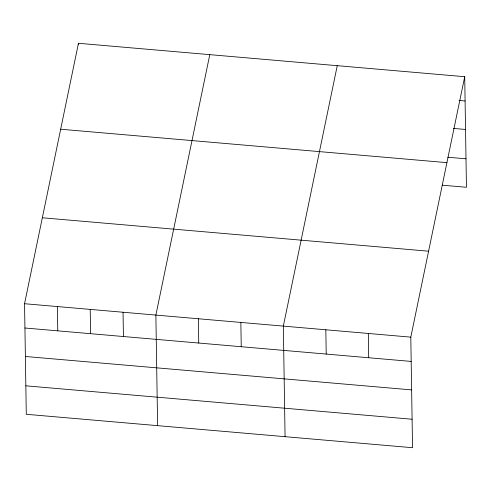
<?xml version="1.0" encoding="UTF-8"?>
<svg xmlns="http://www.w3.org/2000/svg" width="491" height="491" viewBox="0 0 491 491"><rect width="100%" height="100%" fill="white"/><g stroke="black" fill="none" stroke-linecap="round" stroke-linejoin="round"><path stroke-width="0.74" d="M464.713 76.706L410.801 337.139L412.544 447.712L26.287 414.294L24.55 303.72L78.456 43.288L464.713 76.706L466.45 187.28L442.17 185.181M209.786 54.648L155.874 315.081L157.611 425.66M337.249 65.677L283.338 326.11L285.075 436.689M459.024 100.465L465.094 100.986M453.402 128.415L465.542 129.464M447.792 157.23L466.002 158.808M60.669 129.225L446.92 162.644M42.343 217.777L428.594 251.196M24.55 303.72L410.801 337.139M24.931 328.006L411.188 361.419M25.379 356.478L411.636 389.897M25.839 385.822L412.096 419.24M368.318 333.463L368.698 357.749M325.828 329.786L326.208 354.072M240.854 322.434L241.234 346.72M198.364 318.757L198.745 343.043M123.045 312.239L123.425 336.525M90.215 309.398L90.596 333.684M78.456 43.288L78.48 44.804M57.379 306.556L57.766 330.842"/></g></svg>
